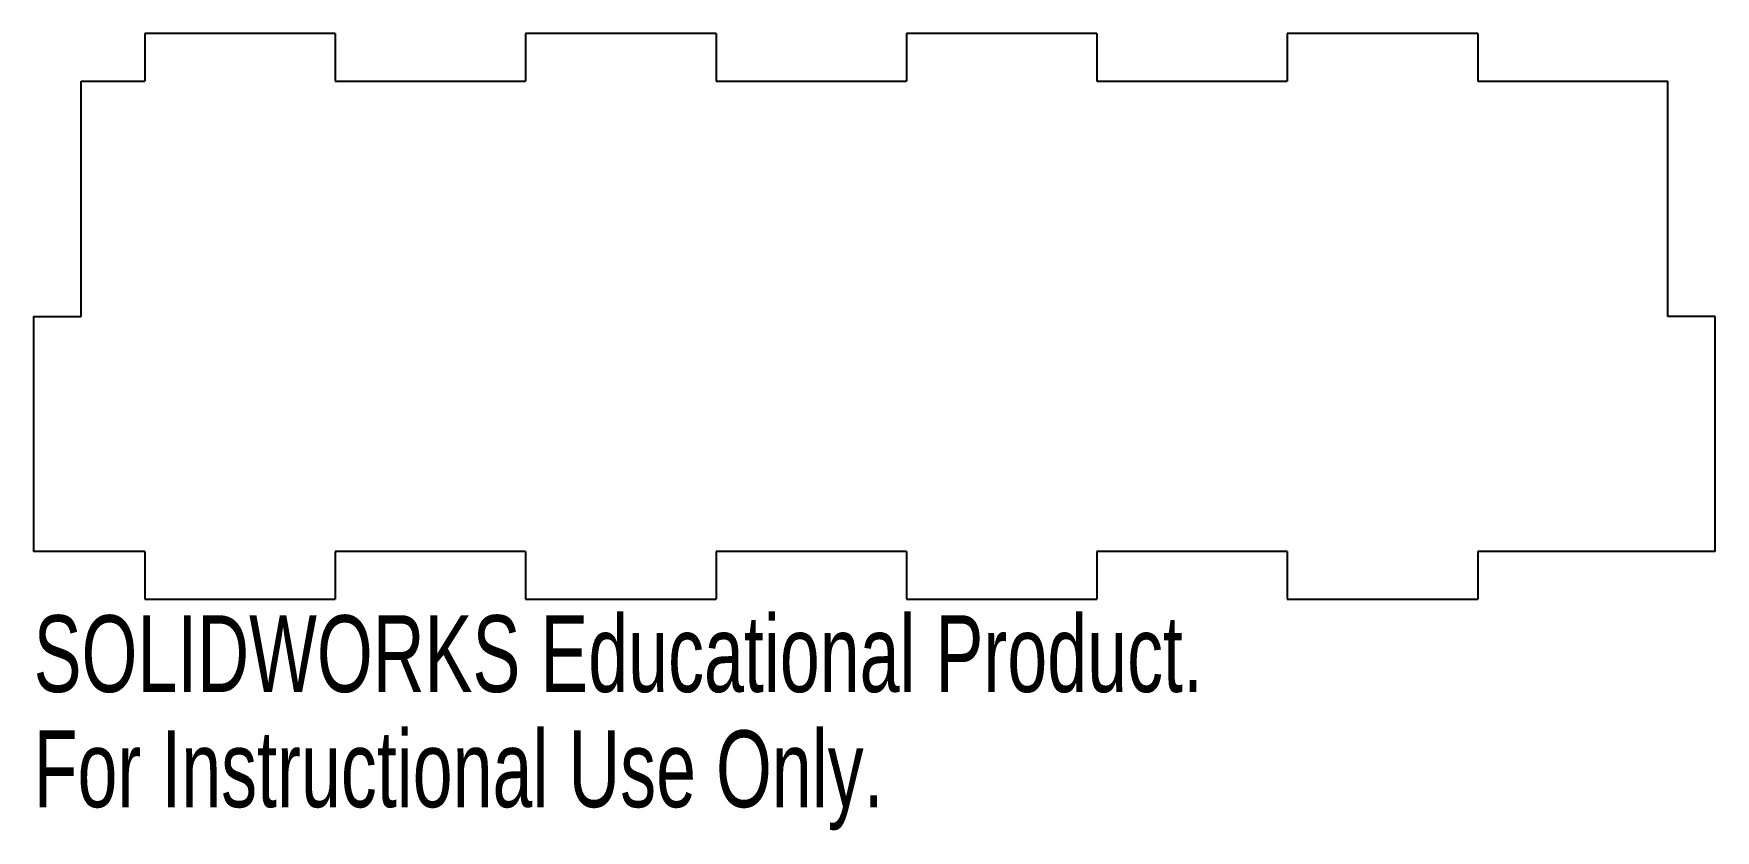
# Model space of a CAD drawing. Header units: millimetres. Extents: x -5 to 101, y -15 to 36.
import ezdxf

# ---------------------------------------------------------------- set-up
doc = ezdxf.new("R2010")
doc.units = ezdxf.units.MM
doc.styles.add('SLDTEXTSTYLE0', font='TXT', dxfattribs={"width": 0.7})

msp = doc.modelspace()

# ---------------------------------------------------------------- linework, layer by layer
at = {"color": 7, "linetype": 'Continuous', "lineweight": 25}
for p, q in [((1.97, 35.6), (1.97, 32.6)), ((13.97, 35.6), (1.97, 35.6)), ((13.97, 35.6), (13.97, 32.6)), ((25.97, 35.6), (25.97, 32.6)), ((37.97, 35.6), (25.97, 35.6)), ((37.97, 35.6), (37.97, 32.6)), ((49.97, 35.6), (49.97, 32.6)), ((61.97, 35.6), (49.97, 35.6)), ((61.97, 35.6), (61.97, 32.6)), ((73.97, 35.6), (73.97, 32.6)), ((85.97, 35.6), (73.97, 35.6)), ((85.97, 35.6), (85.97, 32.6)), ((-2.03, 32.6), (1.97, 32.6)), ((-2.03, 17.8), (-2.03, 32.6)), ((13.97, 32.6), (25.97, 32.6)), ((37.97, 32.6), (49.97, 32.6)), ((61.97, 32.6), (73.97, 32.6)), ((85.97, 32.6), (97.94, 32.6)), ((97.94, 17.8), (97.94, 32.6)), ((-5.03, 17.8), (-5.03, 3)), ((-5.03, 17.8), (-2.03, 17.8)), ((100.94, 17.8), (97.94, 17.8)), ((100.94, 3), (100.94, 17.8)), ((1.97, 3), (-5.03, 3)), ((1.97, 3), (1.97, 0)), ((25.97, 3), (13.97, 3)), ((13.97, 3), (13.97, 0)), ((25.97, 3), (25.97, 0)), ((49.97, 3), (37.97, 3)), ((37.97, 3), (37.97, 0)), ((49.97, 3), (49.97, 0)), ((73.97, 3), (61.97, 3)), ((61.97, 3), (61.97, 0)), ((73.97, 3), (73.97, 0)), ((100.94, 3), (85.97, 3)), ((85.97, 3), (85.97, 0)), ((1.97, 0), (13.97, 0)), ((25.97, 0), (37.97, 0)), ((49.97, 0), (61.97, 0)), ((73.97, 0), (85.97, 0))]:
    msp.add_line(p, q, dxfattribs=at)

# ---------------------------------------------------------------- texts
at = {"color": 7, "linetype": 'Continuous', "char_height": 4.8336, "attachment_point": 1, "style": 'SLDTEXTSTYLE0'}
for s, insert in [('SOLIDWORKS Educational Product.', (-5.03, -1.02)), ('For Instructional Use Only.', (-5.03, -8.27))]:
    msp.add_mtext(s, dxfattribs=dict(at, insert=insert))

doc.saveas('drawing.dxf')
